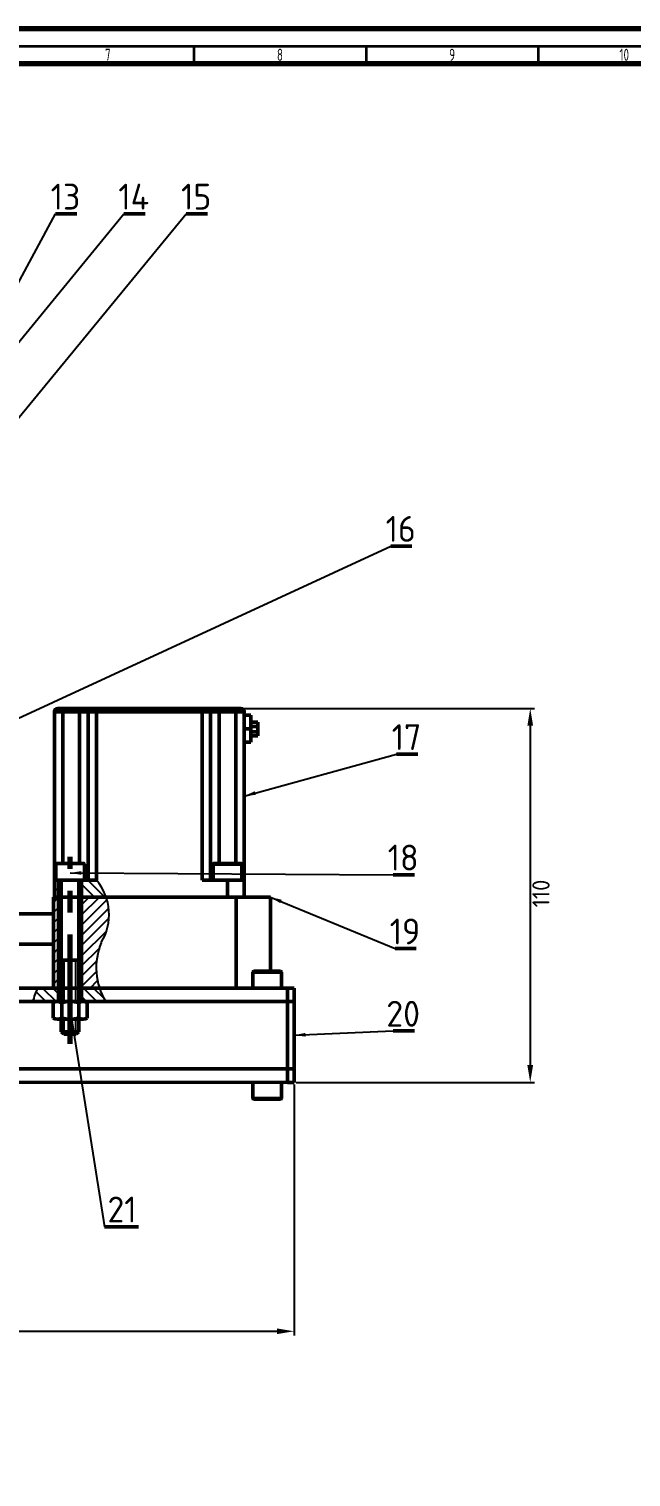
# Model space of a CAD drawing. Header units: millimetres. Extents: x -253 to 12701, y 1223 to 2077.
# Drawn here: x 48.2 to 223, y 1656.4 to 2076.8 of the extents above; entities that cross this region are included whole.
import ezdxf

# ---------------------------------------------------------------- set-up
doc = ezdxf.new("R2010")
doc.units = ezdxf.units.MM
doc.linetypes.add('ACAD_ISO02W100', pattern=[15, 12, -3])
doc.linetypes.add('CENTER', pattern=[50.8, 31.75, -6.35, 6.35, -6.35])
for name, color, linetype, lineweight in [('0.3mm', 240, 'Continuous', 30), ('Chu', 241, 'Continuous', 35), ('Net 0.35', 20, 'Continuous', 35), ('Net 0.7', 7, 'Continuous', 70), ('NET DAM', 7, 'Continuous', 50), ('Net Duc', 7, 'ACAD_ISO02W100', 70), ('NET MANH', 10, 'Continuous', 25)]:
    doc.layers.add(name, color=color, linetype=linetype, lineweight=lineweight)
doc.styles.add('SLDTEXTSTYLE1', font='TXT', dxfattribs={"width": 0.7})
doc.styles.get("Standard").update_dxf_attribs({"font": 'arial.ttf'})
doc.dimstyles.new('ISO-25', dxfattribs={"dimtxt": 2.5, "dimasz": 5, "dimexe": 1.25, "dimexo": 0.625, "dimtad": 2, "dimdec": 0, "dimtxsty": 'Standard', "dimcen": 2.5, "dimadec": 0, "dimazin": 0, "dimtfac": 1, "dimtdec": 0, "dimtmove": 0, "dimatfit": 3, "dimfxl": 1, "dimarcsym": 0})
doc.dimstyles.new('SLDDIMSTYLE0', dxfattribs={"dimtxt": 0.18, "dimasz": 3.302, "dimexe": 0, "dimexo": 0.0625, "dimgap": 0, "dimtad": 0, "dimtih": 1, "dimtoh": 1, "dimdec": 0, "dimrnd": 1e-09, "dimzin": 0, "dimdsep": 46, "dimtxsty": 'Standard', "dimsah": 1, "dimcen": 0.09, "dimadec": 0, "dimazin": 0, "dimtfac": 3.302, "dimtdec": 0, "dimtofl": 0, "dimtmove": 0, "dimatfit": 3, "dimfxl": 1, "dimfrac": 2, "dimtolj": 1, "dimtzin": 0, "dimarcsym": 0})
pattern_1 = [(135, (-4147.632, -672.724), (-1.4817423, -1.4817423), [])]

# ---------------------------------------------------------------- blocks, each defined once
blk = doc.blocks.new('Hex Nut ½ in. -side')
for p, q in [((0, -0.325), (0, 0.325)), ((0.03, 0.216), (0.418, 0.216)), ((0.448, 0.325), (0.448, -0.325)), ((0.03, -0.217), (0.418, -0.217))]:
    blk.add_line(p, q)
for points in [[(0.03, 0.433), (0.418, 0.433)], [(0.418, -0.433), (0.03, -0.433)]]:
    blk.add_lwpolyline(points)
for centre, radius, start, end in [((0.21, 0.325), 0.21, 149.0201, 210.9799), ((0.238, 0.325), 0.21, 329.0201, 30.9799), ((0.796, 0), 0.796, 164.2217, 195.7782), ((-0.348, 0), 0.796, 344.2218, 15.7782), ((0.21, -0.325), 0.21, 149.0201, 210.9799), ((0.238, -0.325), 0.21, 329.0201, 30.9799)]:
    blk.add_arc(centre, radius, start, end)
blk = doc.blocks.new('*D156')
at = {"layer": 'Defpoints', "color": 0, "transparency": 16777216}
for p in [(-116.34, 1770.94), (125.18, 1770.94), (125.18, 1698.68)]:
    blk.add_point(p, dxfattribs=at)
at = {"layer": 'NET MANH', "color": 0, "lineweight": -2, "transparency": 16777216}
for p, q in [((-116.34, 1770.32), (-116.34, 1697.43)), ((125.18, 1770.32), (125.18, 1697.43)), ((-111.34, 1698.68), (120.18, 1698.68))]:
    blk.add_line(p, q, dxfattribs=at)
at = {"layer": 'NET MANH', "color": 0, "transparency": 16777216}
for points in [[(-111.34, 1699.51), (-111.34, 1697.84), (-116.34, 1698.68)], [(120.18, 1699.51), (120.18, 1697.84), (125.18, 1698.68)]]:
    blk.add_solid(points, dxfattribs=at)
at = {"layer": 'NET MANH', "color": 0, "transparency": 16777216, "insert": (4.42, 1696.3), "char_height": 2.5, "attachment_point": 5}
blk.add_mtext('{\\fTCVN 7284|b0|i0|c0|p34;\\H1.4x;240}', dxfattribs=at)
blk = doc.blocks.new('*D140')
at = {"layer": '0.3mm', "color": 0, "lineweight": -2, "transparency": 16777216}
for p, q in [((108.89, 1879.48), (195.01, 1879.48)), ((193.76, 1874.48), (193.76, 1775.94)), ((125.8, 1770.94), (195.01, 1770.94))]:
    blk.add_line(p, q, dxfattribs=at)
at = {"layer": '0.3mm', "color": 0, "transparency": 16777216}
for points in [[(192.93, 1874.48), (194.59, 1874.48), (193.76, 1879.48)], [(192.93, 1775.94), (194.59, 1775.94), (193.76, 1770.94)]]:
    blk.add_solid(points, dxfattribs=at)
at = {"layer": 'Defpoints', "color": 0, "transparency": 16777216}
for p in [(108.26, 1879.48), (125.18, 1770.94), (193.76, 1770.94)]:
    blk.add_point(p, dxfattribs=at)
at = {"layer": '0.3mm', "color": 0, "transparency": 16777216, "insert": (196.88, 1825.77), "char_height": 2.5, "attachment_point": 5, "rotation": 90}
blk.add_mtext('{\\fTCVN 7284|b0|i0|c0|p34;\\H2x;110}', dxfattribs=at)

msp = doc.modelspace()

# ---------------------------------------------------------------- hatches: boundary and pattern name
at = {"layer": 'NET MANH', "transparency": 33554687}
h = msp.add_hatch(dxfattribs=at)
h.set_pattern_fill('ANSI31', color=256, scale=0.66, angle=90)
h.set_pattern_definition(pattern_1)
h.paths.add_polyline_path([(67.78, 1829.61), (63.46, 1829.61), (63.46, 1824.72), (70.58, 1824.72, 0.091736)])
h.paths.add_polyline_path([(56.73, 1829.61), (55.56, 1829.61), (55.56, 1824.72), (56.73, 1824.72)])
h = msp.add_hatch(dxfattribs=at)
h.set_pattern_fill('ANSI31', color=256, scale=0.66)
h.set_pattern_definition([(45, (-4147.632, -672.724), (-1.4817423, 1.4817423), [])])
h.paths.add_polyline_path([(70.58, 1824.72), (63.46, 1824.72), (63.46, 1798.32), (68.67, 1798.32, -0.181329), (69.16, 1811.5, 0.225722)])
h.paths.add_polyline_path([(56.73, 1824.72), (55.26, 1824.72), (55.26, 1798.32), (56.73, 1798.32)])
h = msp.add_hatch(dxfattribs=at)
h.set_pattern_fill('ANSI31', color=256, scale=0.66, angle=90)
h.set_pattern_definition(pattern_1)
h.paths.add_polyline_path([(56.73, 1798.32), (50.79, 1798.32, 0.081186), (49.3, 1794.41), (56.73, 1794.41)])
h.paths.add_polyline_path([(68.67, 1798.32), (63.46, 1798.32), (63.46, 1794.41), (70.49, 1794.41, -0.057632)])

# ---------------------------------------------------------------- linework, layer by layer
at = {"layer": 'Net 0.35', "linetype": 'Continuous', "lineweight": 35}
for p, q in [((-238.43, 2071.76), (930.57, 2071.76)), ((96.07, 2071.76), (96.07, 2066.76)), ((146.07, 2071.76), (146.07, 2066.76)), ((196.07, 2071.76), (196.07, 2066.76))]:
    msp.add_line(p, q, dxfattribs=at)
at = {"layer": 'Net 0.7', "linetype": 'Continuous', "lineweight": 70}
msp.add_line((-233.43, 2066.76), (925.57, 2066.76), dxfattribs=at)
at = {"layer": 'Net 0.7'}
msp.add_lwpolyline([(-253.43, 1235.76), (935.57, 1235.76), (935.57, 2076.76), (-253.43, 2076.76)], close=True, dxfattribs=at)
at = {"layer": 'NET DAM'}
for p, q in [((62.05, 2023.07), (55.92, 2023.07)), ((81.88, 2023.07), (75.75, 2023.07)), ((100, 2023.07), (93.88, 2023.07)), ((159.41, 1926.63), (153.28, 1926.63)), ((161.09, 1866.19), (154.96, 1866.19)), ((56.73, 1829.61), (57.54, 1829.61)), ((56.73, 1829.61), (56.73, 1794.41)), ((57.54, 1829.62), (57.54, 1794.41)), ((57.54, 1829.61), (58.36, 1829.61)), ((62.65, 1794.41), (62.65, 1829.62)), ((62.65, 1829.61), (63.46, 1829.61)), ((63.46, 1794.41), (63.46, 1829.61)), ((160.12, 1831.21), (153.99, 1831.21)), ((55.26, 1824.72), (56.73, 1824.72)), ((160.65, 1809.76), (154.52, 1809.76)), ((57.54, 1806.41), (62.65, 1806.41)), ((61.83, 1806.41), (62.65, 1806.41)), ((56.73, 1794.41), (57.54, 1794.41)), ((62.65, 1794.41), (63.46, 1794.41)), ((57.54, 1785.62), (57.54, 1789.28)), ((57.54, 1789.28), (58.37, 1789.28)), ((61.83, 1789.28), (62.65, 1789.28)), ((62.65, 1785.62), (62.65, 1789.28)), ((57.54, 1785.62), (62.65, 1785.62)), ((57.54, 1785.62), (58.37, 1785.62)), ((57.54, 1785.62), (58.37, 1785.62)), ((57.54, 1785.62), (58.37, 1784.92)), ((58.37, 1784.92), (61.83, 1784.92)), ((61.83, 1785.62), (62.65, 1785.62)), ((61.83, 1784.92), (62.65, 1785.62)), ((160.12, 1785.87), (153.99, 1785.87)), ((79.96, 1729.04), (70.07, 1729.04))]:
    msp.add_line(p, q, dxfattribs=at)
at = {"layer": 'NET DAM', "color": 7}
for p, q in [((56.54, 1879.48), (58, 1879.48)), ((58, 1879.48), (58, 1878.5)), ((58, 1879.48), (62.89, 1879.48)), ((62.89, 1879.48), (62.89, 1878.5)), ((62.89, 1879.48), (66.31, 1879.48)), ((66.31, 1879.48), (67.78, 1879.48)), ((67.78, 1879.48), (98.48, 1879.48)), ((67.78, 1879.48), (67.78, 1878.5)), ((98.48, 1879.48), (98.48, 1878.5)), ((98.48, 1879.48), (99.95, 1879.48)), ((99.95, 1879.48), (103.37, 1879.48)), ((103.37, 1879.48), (103.37, 1878.5)), ((103.37, 1879.48), (108.26, 1879.48)), ((108.26, 1879.48), (108.26, 1878.5)), ((108.26, 1879.48), (109.73, 1879.48)), ((58, 1878.5), (55.56, 1878.5)), ((55.56, 1829.61), (55.56, 1878.5)), ((62.89, 1878.5), (58, 1878.5)), ((65.34, 1878.5), (62.89, 1878.5)), ((65.34, 1829.61), (65.34, 1878.5)), ((67.78, 1878.5), (65.34, 1878.5)), ((67.78, 1878.5), (67.78, 1829.61)), ((98.48, 1878.5), (67.78, 1878.5)), ((98.48, 1829.61), (98.48, 1878.5)), ((100.93, 1878.5), (98.48, 1878.5)), ((100.93, 1878.5), (100.93, 1829.61)), ((103.37, 1878.5), (100.93, 1878.5)), ((108.26, 1878.5), (103.37, 1878.5)), ((110.7, 1878.5), (108.26, 1878.5)), ((110.7, 1878.5), (110.7, 1829.61)), ((110.7, 1877.52), (112.66, 1877.52)), ((112.66, 1877.52), (112.66, 1873.61)), ((114.62, 1875.48), (112.66, 1875.48)), ((114.62, 1875.48), (114.62, 1874.7)), ((112.66, 1873.61), (110.7, 1873.61)), ((114.62, 1874.29), (112.66, 1874.29)), ((112.66, 1873.61), (112.66, 1869.7)), ((112.66, 1872.72), (114.62, 1872.72)), ((112.66, 1871.55), (114.62, 1871.55)), ((114.62, 1874.7), (114.62, 1874.29)), ((114.62, 1874.29), (114.62, 1873.5)), ((114.62, 1873.5), (114.62, 1872.72)), ((114.62, 1872.72), (114.62, 1872.34)), ((114.62, 1872.34), (114.62, 1871.55)), ((112.66, 1869.7), (110.7, 1869.7)), ((55.95, 1834.26), (55.95, 1829.61)), ((56.19, 1834.5), (60.1, 1834.5)), ((60.1, 1834.5), (64.02, 1834.5)), ((60.1, 1834.5), (64.02, 1834.5)), ((64.26, 1829.61), (64.26, 1834.26)), ((101.66, 1834.26), (101.66, 1829.61)), ((101.9, 1834.5), (105.82, 1834.5)), ((105.82, 1834.5), (109.73, 1834.5)), ((109.97, 1829.61), (109.97, 1834.26)), ((55.56, 1824.72), (55.56, 1829.61)), ((55.56, 1829.61), (60.45, 1829.61)), ((55.56, 1824.72), (55.56, 1829.61)), ((55.56, 1829.61), (60.45, 1829.61)), ((60.45, 1829.61), (67.78, 1829.61)), ((60.45, 1829.61), (67.78, 1829.61)), ((98.48, 1829.61), (105.82, 1829.61)), ((105.82, 1824.72), (105.82, 1829.61)), ((110.7, 1829.61), (105.82, 1829.61)), ((110.7, 1824.72), (110.7, 1829.61)), ((55.26, 1824.72), (55.26, 1798.32)), ((108.34, 1824.72), (55.26, 1824.72)), ((55.26, 1824.72), (55.26, 1798.32)), ((108.34, 1824.72), (108.34, 1798.32)), ((118.33, 1824.72), (108.34, 1824.72)), ((118.33, 1803.21), (118.33, 1824.72)), ((-28.11, 1819.83), (55.26, 1819.83)), ((-29.46, 1811.03), (55.26, 1811.03)), ((113.2, 1802.97), (113.2, 1798.32)), ((113.44, 1803.21), (117.35, 1803.21)), ((117.35, 1803.21), (121.26, 1803.21)), ((121.51, 1798.32), (121.51, 1802.97)), ((-49.74, 1798.32), (123.22, 1798.32)), ((123.22, 1794.41), (123.22, 1798.32)), ((123.22, 1798.32), (125.18, 1798.32)), ((125.18, 1798.32), (125.18, 1794.41)), ((-58.21, 1794.42), (123.22, 1794.41)), ((38.36, 1794.41), (123.22, 1794.41)), ((123.22, 1794.41), (123.22, 1774.86)), ((125.18, 1794.41), (123.22, 1794.41)), ((125.18, 1794.41), (125.18, 1774.86)), ((-58.21, 1774.86), (123.22, 1774.86)), ((123.22, 1774.86), (38.36, 1774.86)), ((125.18, 1774.86), (123.22, 1774.86)), ((123.22, 1770.94), (123.22, 1774.86)), ((125.18, 1774.86), (125.18, 1770.94)), ((-73.83, 1770.99), (123.22, 1770.94)), ((113.2, 1770.94), (113.2, 1766.3)), ((121.51, 1766.3), (121.51, 1770.94)), ((125.18, 1770.94), (123.22, 1770.94)), ((121.26, 1766.06), (113.44, 1766.06))]:
    msp.add_line(p, q, dxfattribs=at)
at = {"layer": 'NET DAM', "color": 8}
for p, q in [((58, 1878.5), (58, 1834.5)), ((62.89, 1834.5), (62.89, 1878.5)), ((103.37, 1878.5), (103.37, 1834.5)), ((108.26, 1834.5), (108.26, 1878.5)), ((105.82, 1834.26), (101.66, 1834.26)), ((109.97, 1834.26), (105.82, 1834.26)), ((117.35, 1802.97), (113.2, 1802.97)), ((121.51, 1802.97), (117.35, 1802.97)), ((113.2, 1766.3), (121.51, 1766.3))]:
    msp.add_line(p, q, dxfattribs=at)
at = {"layer": 'NET DAM', "color": 7}
for centre, radius, start, end in [((56.54, 1878.5), 0.978, 90, 180), ((66.31, 1878.5), 0.978, 90, 180), ((99.95, 1878.5), 0.978, 0, 90), ((109.73, 1878.5), 0.978, 0, 90), ((56.19, 1834.26), 0.244, 90, 180), ((56.19, 1834.26), 0.244, 90, 180), ((64.02, 1834.26), 0.244, 0, 90), ((64.02, 1834.26), 0.244, 0, 90), ((101.9, 1834.26), 0.244, 90, 180), ((109.73, 1834.26), 0.244, 0, 90), ((113.44, 1802.97), 0.244, 90, 180), ((121.26, 1802.97), 0.244, 0, 90), ((113.44, 1766.3), 0.244, 180, 270), ((121.26, 1766.3), 0.244, 270, 0)]:
    msp.add_arc(centre, radius, start, end, dxfattribs=at)
at = {"layer": 'Net Duc', "linetype": 'CENTER'}
msp.add_line((60.18, 1782.12), (60.11, 1836.44), dxfattribs=at)
at = {"layer": 'NET MANH'}
for p, q in [((55.95, 1834.26), (64.26, 1834.26)), ((58.37, 1794.41), (58.37, 1806.41)), ((61.83, 1794.41), (61.83, 1806.41)), ((58.37, 1785.62), (58.37, 1789.28)), ((61.83, 1785.62), (61.83, 1789.28)), ((58.37, 1785.62), (58.37, 1784.92)), ((61.83, 1785.62), (61.83, 1784.92))]:
    msp.add_line(p, q, dxfattribs=at)
for centre, radius, start, end in [((55.97, 1819.6), 15.48, 328.4362, 40.2808), ((86.48, 1804.25), 18.77, 157.2945, 211.646), ((62, 1791.83), 12.96, 149.8626, 168.6406)]:
    msp.add_arc(centre, radius, start, end, dxfattribs=at)

# ---------------------------------------------------------------- block references
at = {"layer": 'NET DAM', "xscale": 11.44354684761255, "yscale": 11.44354684761255, "zscale": 11.44354684761255, "rotation": 90}
msp.add_blockref('Hex Nut ½ in. -side', (60.16, 1789.28), dxfattribs=at)

# ---------------------------------------------------------------- texts
at = {"layer": 'Chu', "char_height": 3.5, "attachment_point": 5, "style": 'SLDTEXTSTYLE1'}
for s, insert in [('{\\fTCVN 7284|b0|i0|c0|p34;7}', (71.07, 2069.26)), ('{\\fTCVN 7284|b0|i0|c0|p34;8}', (121.07, 2069.26)), ('{\\fTCVN 7284|b0|i0|c0|p34;9}', (171.07, 2069.26)), ('{\\fTCVN 7284|b0|i0|c0|p34;10}', (221.07, 2069.26))]:
    msp.add_mtext(s, dxfattribs=dict(at, insert=insert))
at = {"layer": 'NET DAM', "char_height": 7.5, "attachment_point": 5}
for s, width, insert in [('{\\fTCVN 7284|b0|i0|c0|p34;13}', 9.1033, (58.78, 2028.07)), ('{\\fTCVN 7284|b0|i0|c0|p34;14}', 9.1033, (78.61, 2028.07)), ('{\\fTCVN 7284|b0|i0|c0|p34;15}', 9.1033, (96.74, 2028.07)), ('{\\fTCVN 7284|b0|i0|c0|p34;16}', 9.1033, (156.14, 1931.62)), ('{\\fTCVN 7284|b0|i0|c0|p34;17}', 9.1033, (157.82, 1871.18)), ('{\\fTCVN 7284|b0|i0|c0|p34;18}', 9.1033, (156.85, 1836.2)), ('{\\fTCVN 7284|b0|i0|c0|p34;19}', 9.1033, (157.38, 1814.75)), ('{\\fTCVN 7284|b0|i0|c0|p34;20}', 9.1033, (156.85, 1790.86)), ('{\\fTCVN 7284|b0|i0|c0|p34; 21}', 17.8204, (72.93, 1734.03))]:
    msp.add_mtext_dynamic_manual_height_columns(s, width=width, gutter_width=11, heights=[0], dxfattribs=dict(at, insert=insert))

# ---------------------------------------------------------------- dimensions: what is measured, and where the dimension line sits
at = {"layer": '0.3mm'}
dim = msp.add_linear_dim(base=(193.76, 1770.94), p1=(108.26, 1879.48), p2=(125.18, 1770.94), angle=90, text='{\\fTCVN 7284|b0|i0|c0|p34;\\H2x;110}', dimstyle='ISO-25', dxfattribs=at)
dim.commit()
dim.dimension.update_dxf_attribs({"geometry": '*D140', "text_midpoint": (193.76, 1825.77), "dimtype": 160})
at = {"layer": 'NET MANH'}
dim = msp.add_linear_dim(base=(125.18, 1698.68), p1=(-116.34, 1770.94), p2=(125.18, 1770.94), text='{\\fTCVN 7284|b0|i0|c0|p34;\\H1.4x;240}', dimstyle='ISO-25', dxfattribs=at)
dim.commit()
dim.dimension.update_dxf_attribs({"geometry": '*D156', "text_midpoint": (4.42, 1696.3)})

# ---------------------------------------------------------------- leaders
for points in [[(8.92, 1941.64), (75.75, 2023.07)], [(28.8, 1972.9), (55.92, 2023.07)], [(31.07, 1946.82), (93.88, 2023.07)], [(28.62, 1869.07), (153.28, 1926.63)], [(110.7, 1854.06), (154.96, 1866.19)], [(60.1, 1831.75), (153.99, 1831.21)], [(118.33, 1824.72), (154.52, 1809.76)], [(60.14, 1791.94), (70.07, 1729.04)], [(125.18, 1784.63), (153.99, 1785.87)]]:
    msp.add_leader(points, dimstyle='SLDDIMSTYLE0', dxfattribs=at)

doc.saveas('drawing.dxf')
